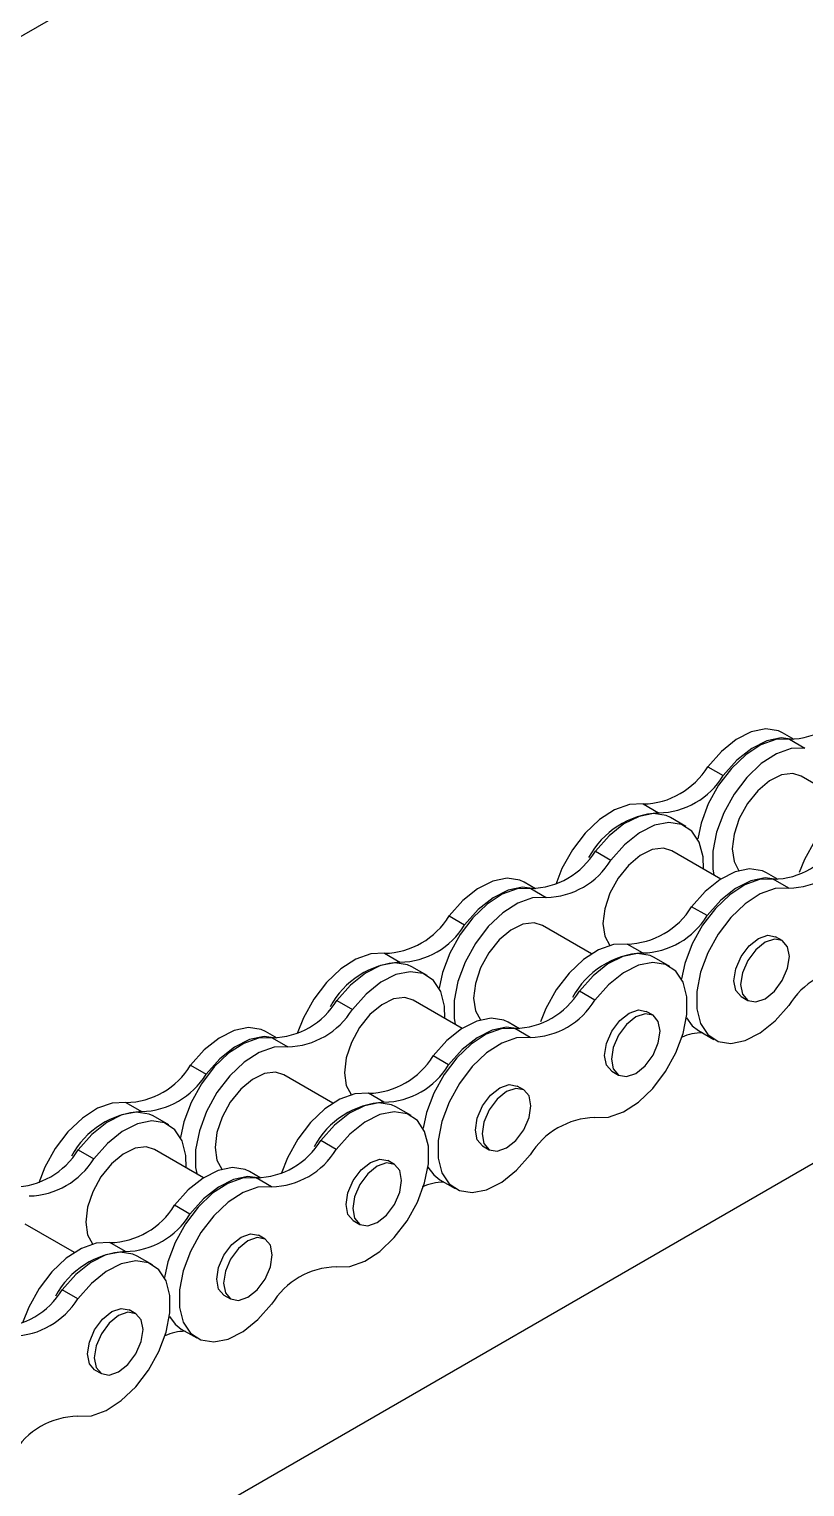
# Model space of a CAD drawing. Header units: metres. Extents: x 0 to 21025, y 0 to 14850.
# Drawn here: x 13878.9 to 13932.8, y 5932.8 to 6034 of the extents above; entities that cross this region are included whole.
import ezdxf

# ---------------------------------------------------------------- set-up
doc = ezdxf.new("R2010")
doc.units = ezdxf.units.M
doc.header["$LTSCALE"] = 25
doc.layers.add('SL4', color=4, linetype='Continuous')

msp = doc.modelspace()

# ---------------------------------------------------------------- linework, layer by layer
at = {"layer": 'SL4'}
for p, q in [((13072.59, 5568.373), (14009.488, 6109.233)), ((13171.252, 5515.305), (14108.151, 6056.165)), ((13932.017, 5984.658), (13931.218, 5985.12)), ((13931.685, 5984.686), (13932.76, 5984.066)), ((13926.013, 5982.777), (13927.088, 5982.156)), ((13935.902, 5980.153), (13932.495, 5982.12)), ((13921.523, 5980.185), (13922.597, 5979.564)), ((13924.494, 5978.633), (13923.42, 5979.253)), ((13918.215, 5976.91), (13919.29, 5976.29)), ((13926.921, 5974.969), (13923.514, 5976.935)), ((13930.901, 5974.934), (13930.102, 5975.396)), ((13914.057, 5974.29), (13913.257, 5974.752)), ((13913.725, 5974.318), (13914.799, 5973.698)), ((13931.644, 5974.342), (13930.569, 5974.962)), ((13925.972, 5972.432), (13924.897, 5973.053)), ((13908.052, 5972.408), (13909.127, 5971.788)), ((13917.941, 5969.784), (13914.534, 5971.751)), ((13921.482, 5969.84), (13920.407, 5970.461)), ((13931.194, 5970.699), (13930.729, 5970.968)), ((13903.562, 5969.816), (13904.637, 5969.196)), ((13923.379, 5968.909), (13922.304, 5969.529)), ((13906.534, 5968.264), (13905.459, 5968.885)), ((13918.174, 5966.565), (13917.099, 5967.186)), ((13900.254, 5966.542), (13901.329, 5965.921)), ((13908.961, 5964.6), (13905.554, 5966.567)), ((13928.33, 5966.813), (13928.796, 5966.544)), ((13912.941, 5964.566), (13912.141, 5965.027)), ((13922.214, 5965.515), (13921.748, 5965.783)), ((13896.096, 5963.922), (13895.297, 5964.383)), ((13895.764, 5963.95), (13896.839, 5963.329)), ((13913.684, 5963.973), (13912.609, 5964.594)), ((13925.365, 5964.459), (13926.439, 5963.839)), ((13890.092, 5962.04), (13891.167, 5961.42)), ((13908.011, 5962.064), (13906.936, 5962.684)), ((13899.981, 5959.416), (13896.574, 5961.383)), ((13919.35, 5961.629), (13919.816, 5961.36)), ((13903.521, 5959.472), (13902.446, 5960.092)), ((13913.234, 5960.33), (13912.768, 5960.599)), ((13885.602, 5959.448), (13886.676, 5958.828)), ((13905.418, 5958.54), (13904.343, 5959.161)), ((13888.573, 5957.896), (13887.499, 5958.517)), ((13900.213, 5956.197), (13899.138, 5956.818)), ((13882.294, 5956.173), (13883.369, 5955.553)), ((13891, 5954.232), (13887.593, 5956.199)), ((13910.37, 5956.445), (13910.836, 5956.176)), ((13904.254, 5955.146), (13903.788, 5955.415)), ((13894.98, 5954.197), (13894.181, 5954.659)), ((13895.723, 5953.605), (13894.648, 5954.225)), ((13907.404, 5954.091), (13908.479, 5953.47)), ((13890.051, 5951.695), (13888.976, 5952.316)), ((13882.02, 5949.048), (13878.613, 5951.014)), ((13901.39, 5951.261), (13901.855, 5950.992)), ((13885.561, 5949.103), (13884.486, 5949.724)), ((13895.273, 5949.962), (13894.808, 5950.231)), ((13887.458, 5948.172), (13886.383, 5948.792)), ((13882.253, 5945.829), (13881.178, 5946.449)), ((13892.409, 5946.076), (13892.875, 5945.808)), ((13886.293, 5944.778), (13885.827, 5945.047)), ((13889.444, 5943.722), (13890.518, 5943.102)), ((13883.429, 5940.892), (13883.895, 5940.623))]:
    msp.add_line(p, q, dxfattribs=at)
at = {"layer": 'SL4', "flags": 128}
for points in [[(13931.218, 5985.12), (13930.925, 5985.258), (13930.039, 5985.396), (13929.041, 5985.194), (13927.993, 5984.664), (13926.962, 5983.842), (13926.013, 5982.777)], [(13931.685, 5984.686), (13930.736, 5984.655), (13929.705, 5984.288), (13928.657, 5983.607), (13927.659, 5982.657), (13926.773, 5981.496), (13926.054, 5980.198), (13925.548, 5978.844), (13925.316, 5977.762)], [(13931.935, 5984.661), (13931.114, 5984.775), (13930.115, 5984.573), (13929.068, 5984.044), (13928.037, 5983.221), (13927.088, 5982.156)], [(13932.76, 5984.066), (13931.81, 5984.034), (13930.78, 5983.667), (13929.732, 5982.987), (13928.734, 5982.036), (13927.847, 5980.875), (13927.129, 5979.577), (13926.623, 5978.223), (13926.362, 5976.899), (13926.362, 5975.686), (13926.436, 5975.249)], [(13932.495, 5982.12), (13931.915, 5982.299), (13931.138, 5982.202), (13930.306, 5981.794), (13929.492, 5981.109), (13928.769, 5980.21), (13928.201, 5979.176), (13927.839, 5978.098), (13927.715, 5977.074)], [(13921.523, 5980.185), (13920.573, 5980.153), (13919.542, 5979.786), (13918.495, 5979.106), (13917.496, 5978.155), (13916.61, 5976.994), (13915.891, 5975.696), (13915.465, 5974.604)], [(13938.367, 5980.829), (13937.418, 5980.797), (13936.387, 5980.43), (13935.339, 5979.75), (13934.341, 5978.799), (13933.455, 5977.638), (13932.736, 5976.34), (13932.369, 5975.426)], [(13923.42, 5979.253), (13923.127, 5979.392), (13922.241, 5979.529), (13921.243, 5979.327), (13920.195, 5978.798), (13919.164, 5977.975), (13918.215, 5976.91)], [(13925.715, 5975.665), (13925.688, 5976.509), (13925.427, 5977.533), (13924.921, 5978.303), (13924.202, 5978.771), (13923.316, 5978.909), (13922.317, 5978.706), (13921.27, 5978.177), (13920.239, 5977.354), (13919.29, 5976.29)], [(13923.514, 5976.935), (13922.935, 5977.114), (13922.158, 5977.018), (13921.325, 5976.609), (13920.512, 5975.925), (13919.789, 5975.026), (13919.221, 5973.992), (13918.859, 5972.914), (13918.734, 5971.889)], [(13927.715, 5977.074), (13927.839, 5976.192), (13928.184, 5975.552)], [(13913.257, 5974.752), (13912.965, 5974.89), (13912.078, 5975.027), (13911.08, 5974.825), (13910.033, 5974.296), (13909.002, 5973.473), (13908.052, 5972.408)], [(13930.102, 5975.396), (13929.81, 5975.534), (13928.923, 5975.671), (13927.925, 5975.469), (13926.877, 5974.94), (13925.846, 5974.117), (13924.897, 5973.053)], [(13930.819, 5974.937), (13929.998, 5975.051), (13929, 5974.849), (13927.952, 5974.32), (13926.921, 5973.497), (13925.972, 5972.432)], [(13913.725, 5974.318), (13912.775, 5974.287), (13911.744, 5973.919), (13910.697, 5973.239), (13909.698, 5972.288), (13908.812, 5971.127), (13908.093, 5969.829), (13907.588, 5968.475), (13907.356, 5967.393)], [(13913.975, 5974.293), (13913.153, 5974.407), (13912.155, 5974.205), (13911.107, 5973.676), (13910.077, 5972.853), (13909.127, 5971.788)], [(13930.569, 5974.962), (13929.62, 5974.931), (13928.589, 5974.563), (13927.541, 5973.883), (13926.543, 5972.932), (13925.657, 5971.772), (13924.938, 5970.473), (13924.432, 5969.119), (13924.201, 5968.037)], [(13931.644, 5974.342), (13930.695, 5974.31), (13929.664, 5973.943), (13928.616, 5973.262), (13927.618, 5972.312), (13926.732, 5971.151), (13926.013, 5969.853), (13925.507, 5968.499), (13925.246, 5967.174), (13925.246, 5965.962), (13925.507, 5964.939), (13926.013, 5964.169), (13926.732, 5963.7), (13927.618, 5963.563), (13928.616, 5963.765), (13929.664, 5964.294), (13930.695, 5965.117), (13931.644, 5966.182)], [(13914.799, 5973.698), (13913.85, 5973.666), (13912.819, 5973.299), (13911.772, 5972.618), (13910.773, 5971.668), (13909.887, 5970.507), (13909.168, 5969.209), (13908.662, 5967.855), (13908.401, 5966.53), (13908.401, 5965.318), (13908.475, 5964.88)], [(13914.534, 5971.751), (13913.954, 5971.93), (13913.177, 5971.834), (13912.345, 5971.425), (13911.531, 5970.741), (13910.809, 5969.842), (13910.241, 5968.808), (13909.879, 5967.73), (13909.754, 5966.705)], [(13918.734, 5971.889), (13918.859, 5971.008), (13919.204, 5970.368)], [(13927.834, 5967.911), (13927.963, 5968.735), (13928.33, 5969.583), (13928.881, 5970.325), (13929.53, 5970.849), (13930.179, 5971.075), (13930.729, 5970.968)], [(13920.407, 5970.461), (13919.457, 5970.429), (13918.426, 5970.062), (13917.379, 5969.381), (13916.381, 5968.431), (13915.494, 5967.27), (13914.776, 5965.972), (13914.408, 5965.058)], [(13928.299, 5967.643), (13928.428, 5966.968), (13928.796, 5966.544), (13929.346, 5966.438), (13929.995, 5966.663), (13930.644, 5967.187), (13931.194, 5967.929), (13931.562, 5968.777), (13931.691, 5969.601), (13931.562, 5970.276), (13931.194, 5970.699), (13930.644, 5970.806), (13929.995, 5970.58), (13929.346, 5970.056), (13928.796, 5969.314), (13928.428, 5968.467), (13928.299, 5967.643)], [(13903.562, 5969.816), (13902.613, 5969.785), (13901.582, 5969.417), (13900.534, 5968.737), (13899.536, 5967.787), (13898.65, 5966.626), (13897.931, 5965.328), (13897.505, 5964.236)], [(13905.459, 5968.885), (13905.167, 5969.023), (13904.281, 5969.161), (13903.282, 5968.958), (13902.235, 5968.429), (13901.204, 5967.607), (13900.254, 5966.542)], [(13922.304, 5969.529), (13922.012, 5969.667), (13921.125, 5969.805), (13920.127, 5969.603), (13919.079, 5969.073), (13918.048, 5968.251), (13917.099, 5967.186)], [(13918.174, 5958.406), (13919.123, 5958.437), (13920.154, 5958.805), (13921.202, 5959.485), (13922.2, 5960.435), (13923.086, 5961.596), (13923.805, 5962.894), (13924.311, 5964.248), (13924.572, 5965.573), (13924.572, 5966.785), (13924.311, 5967.808), (13923.805, 5968.578), (13923.086, 5969.047), (13922.2, 5969.184), (13921.202, 5968.982), (13920.154, 5968.453), (13919.123, 5967.63), (13918.174, 5966.565)], [(13907.754, 5965.297), (13907.727, 5966.141), (13907.466, 5967.164), (13906.96, 5967.934), (13906.242, 5968.403), (13905.355, 5968.54), (13904.357, 5968.338), (13903.309, 5967.809), (13902.279, 5966.986), (13901.329, 5965.921)], [(13928.33, 5966.813), (13928.33, 5966.813), (13927.963, 5967.236), (13927.834, 5967.911)], [(13905.554, 5966.567), (13904.974, 5966.746), (13904.197, 5966.65), (13903.365, 5966.241), (13902.551, 5965.557), (13901.828, 5964.658), (13901.261, 5963.623), (13900.898, 5962.546), (13900.774, 5961.521)], [(13909.754, 5966.705), (13909.879, 5965.824), (13910.224, 5965.184)], [(13912.141, 5965.027), (13911.849, 5965.166), (13910.963, 5965.303), (13909.964, 5965.101), (13908.917, 5964.572), (13907.886, 5963.749), (13906.936, 5962.684)], [(13918.853, 5962.727), (13918.982, 5963.551), (13919.35, 5964.399), (13919.9, 5965.141), (13920.549, 5965.665), (13921.198, 5965.89), (13921.748, 5965.783)], [(13919.319, 5962.458), (13919.448, 5961.783), (13919.816, 5961.36), (13920.366, 5961.253), (13921.015, 5961.479), (13921.664, 5962.003), (13922.214, 5962.745), (13922.582, 5963.593), (13922.711, 5964.417), (13922.582, 5965.091), (13922.214, 5965.515), (13921.664, 5965.622), (13921.015, 5965.396), (13920.366, 5964.872), (13919.816, 5964.13), (13919.448, 5963.282), (13919.319, 5962.458)], [(13924.542, 5965.33), (13924.938, 5964.789), (13925.365, 5964.459)], [(13895.764, 5963.95), (13894.815, 5963.918), (13893.784, 5963.551), (13892.736, 5962.87), (13891.738, 5961.92), (13890.852, 5960.759), (13890.133, 5959.461), (13889.627, 5958.107), (13889.395, 5957.025)], [(13895.297, 5964.383), (13895.004, 5964.521), (13894.118, 5964.659), (13893.12, 5964.457), (13892.072, 5963.928), (13891.041, 5963.105), (13890.092, 5962.04)], [(13896.014, 5963.924), (13895.193, 5964.039), (13894.194, 5963.836), (13893.147, 5963.307), (13892.116, 5962.484), (13891.167, 5961.42)], [(13912.609, 5964.594), (13911.659, 5964.562), (13910.628, 5964.195), (13909.581, 5963.515), (13908.583, 5962.564), (13907.696, 5961.403), (13906.978, 5960.105), (13906.472, 5958.751), (13906.24, 5957.669)], [(13913.684, 5963.973), (13912.734, 5963.942), (13911.703, 5963.574), (13910.656, 5962.894), (13909.657, 5961.944), (13908.771, 5960.783), (13908.052, 5959.485), (13907.547, 5958.131), (13907.286, 5956.806), (13907.286, 5955.594), (13907.547, 5954.571), (13908.052, 5953.801), (13908.771, 5953.332), (13909.657, 5953.195), (13910.656, 5953.397), (13911.703, 5953.926), (13912.734, 5954.749), (13913.684, 5955.814)], [(13912.859, 5964.568), (13912.037, 5964.683), (13911.039, 5964.48), (13909.992, 5963.951), (13908.961, 5963.129), (13908.011, 5962.064)], [(13896.839, 5963.329), (13895.889, 5963.298), (13894.859, 5962.93), (13893.811, 5962.25), (13892.813, 5961.299), (13891.926, 5960.139), (13891.208, 5958.84), (13890.702, 5957.486), (13890.441, 5956.162), (13890.441, 5954.95), (13890.515, 5954.512)], [(13919.35, 5961.629), (13919.35, 5961.629), (13918.982, 5962.052), (13918.853, 5962.727)], [(13896.574, 5961.383), (13895.994, 5961.562), (13895.217, 5961.465), (13894.385, 5961.057), (13893.571, 5960.373), (13892.848, 5959.473), (13892.28, 5958.439), (13891.918, 5957.362), (13891.794, 5956.337)], [(13900.774, 5961.521), (13900.898, 5960.64), (13901.244, 5960)], [(13902.446, 5960.092), (13901.497, 5960.061), (13900.466, 5959.693), (13899.418, 5959.013), (13898.42, 5958.062), (13897.534, 5956.902), (13896.815, 5955.603), (13896.389, 5954.511)], [(13909.873, 5957.543), (13910.002, 5958.367), (13910.37, 5959.215), (13910.92, 5959.957), (13911.569, 5960.481), (13912.218, 5960.706), (13912.768, 5960.599)], [(13910.339, 5957.274), (13910.468, 5956.599), (13910.835, 5956.176), (13911.386, 5956.069), (13912.035, 5956.295), (13912.684, 5956.819), (13913.234, 5957.561), (13913.602, 5958.408), (13913.731, 5959.232), (13913.602, 5959.907), (13913.234, 5960.33), (13912.684, 5960.437), (13912.035, 5960.212), (13911.386, 5959.688), (13910.835, 5958.946), (13910.468, 5958.098), (13910.339, 5957.274)], [(13885.602, 5959.448), (13884.652, 5959.417), (13883.621, 5959.049), (13882.574, 5958.369), (13881.575, 5957.418), (13880.689, 5956.257), (13879.97, 5954.959), (13879.544, 5953.867)], [(13904.343, 5959.161), (13904.051, 5959.299), (13903.165, 5959.436), (13902.166, 5959.234), (13901.119, 5958.705), (13900.088, 5957.882), (13899.138, 5956.818)], [(13887.499, 5958.517), (13887.206, 5958.655), (13886.32, 5958.792), (13885.322, 5958.59), (13884.274, 5958.061), (13883.243, 5957.238), (13882.294, 5956.173)], [(13889.794, 5954.928), (13889.767, 5955.773), (13889.506, 5956.796), (13889, 5957.566), (13888.281, 5958.034), (13887.395, 5958.172), (13886.396, 5957.97), (13885.349, 5957.44), (13884.318, 5956.618), (13883.369, 5955.553)], [(13900.213, 5948.037), (13901.163, 5948.069), (13902.194, 5948.436), (13903.241, 5949.116), (13904.24, 5950.067), (13905.126, 5951.228), (13905.845, 5952.526), (13906.35, 5953.88), (13906.611, 5955.205), (13906.611, 5956.417), (13906.35, 5957.44), (13905.845, 5958.21), (13905.126, 5958.678), (13904.24, 5958.816), (13903.241, 5958.614), (13902.194, 5958.085), (13901.163, 5957.262), (13900.213, 5956.197)], [(13910.37, 5956.445), (13910.37, 5956.445), (13910.002, 5956.868), (13909.873, 5957.543)], [(13887.593, 5956.199), (13887.014, 5956.378), (13886.237, 5956.281), (13885.404, 5955.873), (13884.591, 5955.188), (13883.868, 5954.289), (13883.3, 5953.255), (13882.938, 5952.177), (13882.813, 5951.153)], [(13891.794, 5956.337), (13891.918, 5955.455), (13892.263, 5954.815)], [(13894.181, 5954.659), (13893.889, 5954.797), (13893.002, 5954.935), (13892.004, 5954.733), (13890.956, 5954.203), (13889.925, 5953.381), (13888.976, 5952.316)], [(13900.893, 5952.359), (13901.022, 5953.183), (13901.39, 5954.03), (13901.94, 5954.773), (13902.589, 5955.296), (13903.238, 5955.522), (13903.788, 5955.415)], [(13901.358, 5952.09), (13901.488, 5951.415), (13901.855, 5950.992), (13902.405, 5950.885), (13903.054, 5951.111), (13903.703, 5951.634), (13904.254, 5952.377), (13904.621, 5953.224), (13904.75, 5954.048), (13904.621, 5954.723), (13904.254, 5955.146), (13903.703, 5955.253), (13903.054, 5955.028), (13902.405, 5954.504), (13901.855, 5953.762), (13901.488, 5952.914), (13901.358, 5952.09)], [(13906.582, 5954.962), (13906.978, 5954.421), (13907.404, 5954.091)], [(13894.648, 5954.225), (13893.699, 5954.194), (13892.668, 5953.827), (13891.62, 5953.146), (13890.622, 5952.196), (13889.736, 5951.035), (13889.017, 5949.737), (13888.511, 5948.383), (13888.28, 5947.301)], [(13894.898, 5954.2), (13894.077, 5954.314), (13893.079, 5954.112), (13892.031, 5953.583), (13891, 5952.76), (13890.051, 5951.695)], [(13895.723, 5953.605), (13894.774, 5953.574), (13893.743, 5953.206), (13892.695, 5952.526), (13891.697, 5951.575), (13890.811, 5950.414), (13890.092, 5949.116), (13889.586, 5947.762), (13889.325, 5946.438), (13889.325, 5945.225), (13889.586, 5944.202), (13890.092, 5943.432), (13890.811, 5942.964), (13891.697, 5942.826), (13892.695, 5943.028), (13893.743, 5943.558), (13894.774, 5944.38), (13895.723, 5945.445)], [(13901.39, 5951.261), (13901.39, 5951.261), (13901.022, 5951.684), (13900.893, 5952.359)], [(13882.813, 5951.153), (13882.938, 5950.271), (13883.283, 5949.631)], [(13884.486, 5949.724), (13883.536, 5949.692), (13882.505, 5949.325), (13881.458, 5948.645), (13880.46, 5947.694), (13879.573, 5946.533), (13878.855, 5945.235), (13878.428, 5944.143)], [(13891.913, 5947.175), (13892.042, 5947.999), (13892.409, 5948.846), (13892.96, 5949.588), (13893.609, 5950.112), (13894.258, 5950.338), (13894.808, 5950.231)], [(13892.378, 5946.906), (13892.507, 5946.231), (13892.875, 5945.808), (13893.425, 5945.701), (13894.074, 5945.926), (13894.723, 5946.45), (13895.273, 5947.192), (13895.641, 5948.04), (13895.77, 5948.864), (13895.641, 5949.539), (13895.273, 5949.962), (13894.723, 5950.069), (13894.074, 5949.843), (13893.425, 5949.32), (13892.875, 5948.577), (13892.507, 5947.73), (13892.378, 5946.906)], [(13886.383, 5948.792), (13886.091, 5948.931), (13885.204, 5949.068), (13884.206, 5948.866), (13883.158, 5948.337), (13882.127, 5947.514), (13881.178, 5946.449)], [(13882.253, 5937.669), (13883.202, 5937.7), (13884.233, 5938.068), (13885.281, 5938.748), (13886.279, 5939.699), (13887.165, 5940.859), (13887.884, 5942.158), (13888.39, 5943.512), (13888.651, 5944.836), (13888.651, 5946.048), (13888.39, 5947.072), (13887.884, 5947.842), (13887.165, 5948.31), (13886.279, 5948.448), (13885.281, 5948.245), (13884.233, 5947.716), (13883.202, 5946.893), (13882.253, 5945.829)], [(13892.409, 5946.076), (13892.409, 5946.077), (13892.042, 5946.5), (13891.913, 5947.175)], [(13882.932, 5941.99), (13883.061, 5942.814), (13883.429, 5943.662), (13883.979, 5944.404), (13884.628, 5944.928), (13885.277, 5945.154), (13885.827, 5945.047)], [(13883.398, 5941.722), (13883.527, 5941.047), (13883.895, 5940.624), (13884.445, 5940.517), (13885.094, 5940.742), (13885.743, 5941.266), (13886.293, 5942.008), (13886.661, 5942.856), (13886.79, 5943.68), (13886.661, 5944.355), (13886.293, 5944.778), (13885.743, 5944.885), (13885.094, 5944.659), (13884.445, 5944.135), (13883.895, 5943.393), (13883.527, 5942.546), (13883.398, 5941.722)], [(13888.622, 5944.594), (13889.017, 5944.053), (13889.444, 5943.722)], [(13883.429, 5940.892), (13883.429, 5940.892), (13883.061, 5941.315), (13882.932, 5941.99)]]:
    msp.add_lwpolyline(points, dxfattribs=at)
at = {"layer": 'SL4'}
for centre, radius, start, end in [((13931.575, 5990.062), 5.376, 271.17027, 328.82435), ((13921.413, 5985.56), 5.376, 271.17027, 328.82435), ((13922.488, 5984.94), 5.376, 271.17027, 328.82435), ((13922.915, 5973.718), 5.855, 93.11014, 152.07323), ((13930.46, 5980.337), 5.376, 271.17027, 328.82435), ((13913.615, 5979.693), 5.376, 271.17027, 328.82435), ((13914.69, 5979.073), 5.376, 271.17027, 328.82435), ((13931.534, 5979.717), 5.376, 271.17027, 328.82435), ((13920.297, 5975.836), 5.376, 271.17027, 328.82435), ((13903.452, 5975.192), 5.376, 271.17027, 328.82435), ((13921.372, 5975.215), 5.376, 271.17027, 328.82435), ((13904.527, 5974.571), 5.376, 271.17027, 328.82435), ((13904.955, 5963.349), 5.855, 93.11014, 152.07323), ((13921.799, 5963.993), 5.855, 93.11014, 152.07323), ((13936.244, 5963.399), 5.376, 91.17027, 148.82435), ((13912.499, 5969.969), 5.376, 271.17027, 328.82435), ((13895.654, 5969.325), 5.376, 271.17027, 328.82435), ((13896.729, 5968.704), 5.376, 271.17027, 328.82435), ((13913.574, 5969.349), 5.376, 271.17027, 328.82435), ((13925.669, 5960.854), 3.446, 90.48436, 114.6516), ((13885.492, 5964.823), 5.376, 271.17027, 328.82435), ((13902.337, 5965.467), 5.376, 271.17027, 328.82435), ((13903.411, 5964.847), 5.376, 271.17027, 328.82435), ((13886.567, 5964.203), 5.376, 271.17027, 328.82435), ((13886.994, 5952.981), 5.855, 93.11014, 152.07323), ((13903.839, 5953.625), 5.855, 93.11014, 152.07323), ((13918.284, 5953.03), 5.376, 91.17027, 148.82435), ((13894.539, 5959.601), 5.376, 271.17027, 328.82435), ((13877.694, 5958.957), 5.376, 271.17027, 328.82435), ((13895.613, 5958.98), 5.376, 271.17027, 328.82435), ((13878.769, 5958.336), 5.376, 271.17027, 328.82435), ((13907.713, 5950.444), 3.488, 90.56121, 116.02926), ((13884.376, 5955.099), 5.376, 271.17027, 328.82435), ((13885.451, 5954.479), 5.376, 271.17027, 328.82435), ((13885.878, 5943.257), 5.855, 93.11014, 152.07323), ((13900.323, 5942.662), 5.376, 91.17027, 148.82435), ((13876.578, 5949.232), 5.376, 271.17027, 328.82435), ((13877.653, 5948.612), 5.376, 271.17027, 328.82435), ((13889.748, 5940.117), 3.446, 90.48436, 114.6516), ((13882.363, 5932.294), 5.376, 91.17027, 148.82435)]:
    msp.add_arc(centre, radius, start, end, dxfattribs=at)

doc.saveas('drawing.dxf')
